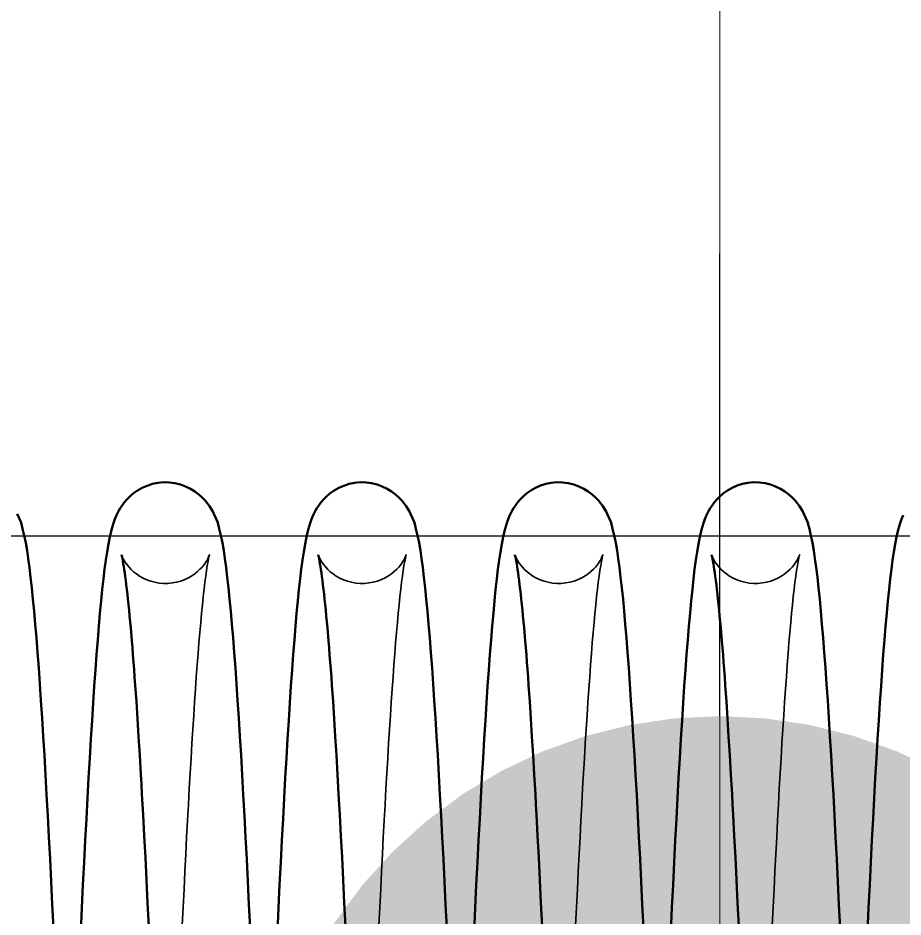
# Model space of a CAD drawing. Header units: millimetres. Extents: x 1448 to 104164, y -19509 to -89.
# Drawn here: x 52155 to 52226.7, y -3794.1 to -3721.2 of the extents above; entities that cross this region are included whole.
import ezdxf

# ---------------------------------------------------------------- set-up
doc = ezdxf.new("R2010")
doc.units = ezdxf.units.MM
doc.header["$LTSCALE"] = 60
doc.header["$MEASUREMENT"] = 0
doc.layers.get('0').update_dxf_attribs({"linetype": 'CONTINUOUS'})
doc.layers.add('가려진 것(ISO)', color=7, linetype='CONTINUOUS', lineweight=35)
doc.layers.add('가시적인 것(ISO)', color=7, linetype='CONTINUOUS', lineweight=50)
doc.styles.add('0T-OUT', font='H2GTRE.TTF')
doc.dimstyles.new('MAIN', dxfattribs={"dimtxt": 1.5, "dimasz": 0.5, "dimexe": 1, "dimexo": 2, "dimgap": 1, "dimtad": 1, "dimdec": 0, "dimdsep": 46, "dimlunit": 6, "dimtxsty": '0T-OUT', "dimblk": 'DOT', "dimcen": 2.5, "dimdle": 2, "dimclrd": 256, "dimclre": 256, "dimclrt": 3, "dimadec": 0, "dimazin": 0, "dimtfac": 1, "dimtdec": 0, "dimtix": 1, "dimtmove": 2, "dimatfit": 3, "dimldrblk": 'DOT', "dimfxl": 1, "dimtvp": 1, "dimtolj": 1, "dimtzin": 0, "dimlwd": 0, "dimlwe": 0, "dimarcsym": 0})

# ---------------------------------------------------------------- blocks, each defined once
blk = doc.blocks.new('토션스프링 3')
at = {"layer": '가려진 것(ISO)', "flags": 128}
for points in [[(21461826.073, -50952857.63), (21461826.079, -50952857.647), (21461826.1, -50952857.704), (21461826.143, -50952857.807), (21461826.222, -50952857.966), (21461826.279, -50952858.07), (21461826.352, -50952858.191), (21461826.444, -50952858.328), (21461826.559, -50952858.48), (21461826.698, -50952858.646), (21461826.865, -50952858.822), (21461827.06, -50952859.003), (21461827.286, -50952859.182), (21461827.54, -50952859.354), (21461827.82, -50952859.514), (21461828.122, -50952859.654), (21461828.444, -50952859.77), (21461828.781, -50952859.86), (21461829.13, -50952859.921), (21461829.484, -50952859.952), (21461829.84, -50952859.949), (21461830.195, -50952859.915), (21461830.543, -50952859.851), (21461830.879, -50952859.758), (21461831.198, -50952859.638), (21461831.498, -50952859.495), (21461831.776, -50952859.334), (21461832.026, -50952859.161), (21461832.247, -50952858.981), (21461832.44, -50952858.801), (21461832.604, -50952858.625), (21461832.741, -50952858.459), (21461832.852, -50952858.309), (21461832.941, -50952858.174), (21461833.012, -50952858.056), (21461833.068, -50952857.954), (21461833.111, -50952857.869), (21461833.168, -50952857.742), (21461833.198, -50952857.667), (21461833.209, -50952857.633), (21461833.209, -50952857.635), (21461833.2, -50952857.667), (21461833.185, -50952857.726), (21461833.165, -50952857.808), (21461833.143, -50952857.911), (21461833.092, -50952858.173), (21461833.033, -50952858.505), (21461832.971, -50952858.9), (21461832.906, -50952859.352), (21461832.84, -50952859.856), (21461832.773, -50952860.413), (21461832.704, -50952861.021), (21461832.635, -50952861.677), (21461832.566, -50952862.381), (21461832.496, -50952863.131), (21461832.425, -50952863.924), (21461832.355, -50952864.759), (21461832.284, -50952865.637), (21461832.214, -50952866.559), (21461832.143, -50952867.522), (21461832.072, -50952868.526), (21461832, -50952869.57), (21461831.929, -50952870.652), (21461831.858, -50952871.77), (21461831.786, -50952872.923), (21461831.715, -50952874.11), (21461831.644, -50952875.328), (21461831.573, -50952876.578), (21461831.501, -50952877.861), (21461831.43, -50952879.178), (21461831.359, -50952880.525), (21461831.287, -50952881.903), (21461831.215, -50952883.309), (21461831.144, -50952884.741), (21461831.072, -50952886.197), (21461831, -50952887.677)], [(21461842.02, -50952857.63), (21461842.025, -50952857.647), (21461842.047, -50952857.704), (21461842.09, -50952857.807), (21461842.169, -50952857.966), (21461842.226, -50952858.07), (21461842.299, -50952858.191), (21461842.391, -50952858.328), (21461842.505, -50952858.48), (21461842.645, -50952858.646), (21461842.812, -50952858.822), (21461843.007, -50952859.003), (21461843.233, -50952859.182), (21461843.487, -50952859.354), (21461843.767, -50952859.514), (21461844.069, -50952859.654), (21461844.391, -50952859.77), (21461844.728, -50952859.86), (21461845.077, -50952859.921), (21461845.431, -50952859.952), (21461845.787, -50952859.949), (21461846.142, -50952859.915), (21461846.49, -50952859.851), (21461846.825, -50952859.758), (21461847.145, -50952859.638), (21461847.445, -50952859.495), (21461847.722, -50952859.334), (21461847.973, -50952859.161), (21461848.194, -50952858.981), (21461848.387, -50952858.801), (21461848.551, -50952858.625), (21461848.688, -50952858.459), (21461848.799, -50952858.309), (21461848.888, -50952858.174), (21461848.959, -50952858.056), (21461849.015, -50952857.954), (21461849.058, -50952857.869), (21461849.115, -50952857.742), (21461849.145, -50952857.667), (21461849.156, -50952857.633), (21461849.156, -50952857.635), (21461849.147, -50952857.667), (21461849.132, -50952857.726), (21461849.112, -50952857.808), (21461849.09, -50952857.911), (21461849.039, -50952858.173), (21461848.98, -50952858.505), (21461848.918, -50952858.9), (21461848.853, -50952859.352), (21461848.787, -50952859.856), (21461848.719, -50952860.413), (21461848.651, -50952861.021), (21461848.582, -50952861.677), (21461848.512, -50952862.381), (21461848.442, -50952863.131), (21461848.372, -50952863.924), (21461848.302, -50952864.759), (21461848.231, -50952865.637), (21461848.16, -50952866.559), (21461848.09, -50952867.522), (21461848.018, -50952868.527), (21461847.947, -50952869.57), (21461847.876, -50952870.652), (21461847.805, -50952871.77), (21461847.733, -50952872.923), (21461847.662, -50952874.109), (21461847.591, -50952875.328), (21461847.519, -50952876.578), (21461847.448, -50952877.861), (21461847.377, -50952879.178), (21461847.305, -50952880.525), (21461847.234, -50952881.903), (21461847.162, -50952883.309), (21461847.091, -50952884.741), (21461847.019, -50952886.197), (21461846.947, -50952887.677)], [(21461857.967, -50952857.63), (21461857.972, -50952857.647), (21461857.993, -50952857.704), (21461858.037, -50952857.807), (21461858.115, -50952857.966), (21461858.173, -50952858.07), (21461858.246, -50952858.191), (21461858.338, -50952858.328), (21461858.452, -50952858.48), (21461858.592, -50952858.646), (21461858.758, -50952858.822), (21461858.954, -50952859.003), (21461859.18, -50952859.182), (21461859.434, -50952859.354), (21461859.714, -50952859.514), (21461860.016, -50952859.654), (21461860.338, -50952859.77), (21461860.675, -50952859.86), (21461861.024, -50952859.921), (21461861.378, -50952859.952), (21461861.734, -50952859.949), (21461862.089, -50952859.915), (21461862.437, -50952859.851), (21461862.772, -50952859.758), (21461863.092, -50952859.638), (21461863.392, -50952859.495), (21461863.669, -50952859.334), (21461863.92, -50952859.161), (21461864.141, -50952858.981), (21461864.334, -50952858.801), (21461864.498, -50952858.625), (21461864.635, -50952858.459), (21461864.746, -50952858.309), (21461864.835, -50952858.174), (21461864.906, -50952858.056), (21461864.961, -50952857.954), (21461865.005, -50952857.869), (21461865.062, -50952857.742), (21461865.091, -50952857.667), (21461865.103, -50952857.633), (21461865.103, -50952857.635), (21461865.094, -50952857.667), (21461865.079, -50952857.726), (21461865.059, -50952857.808), (21461865.037, -50952857.911), (21461864.985, -50952858.173), (21461864.927, -50952858.505), (21461864.864, -50952858.9), (21461864.799, -50952859.352), (21461864.733, -50952859.857), (21461864.666, -50952860.413), (21461864.598, -50952861.021), (21461864.529, -50952861.677), (21461864.459, -50952862.381), (21461864.389, -50952863.131), (21461864.319, -50952863.924), (21461864.248, -50952864.759), (21461864.178, -50952865.637), (21461864.107, -50952866.559), (21461864.036, -50952867.522), (21461863.965, -50952868.527), (21461863.894, -50952869.57), (21461863.823, -50952870.652), (21461863.751, -50952871.77), (21461863.68, -50952872.923), (21461863.609, -50952874.109), (21461863.537, -50952875.328), (21461863.466, -50952876.578), (21461863.395, -50952877.861), (21461863.324, -50952879.178), (21461863.252, -50952880.526), (21461863.181, -50952881.903), (21461863.109, -50952883.309), (21461863.037, -50952884.741), (21461862.966, -50952886.197), (21461862.894, -50952887.677)], [(21461873.913, -50952857.63), (21461873.919, -50952857.647), (21461873.94, -50952857.704), (21461873.984, -50952857.807), (21461874.062, -50952857.966), (21461874.12, -50952858.07), (21461874.193, -50952858.191), (21461874.285, -50952858.328), (21461874.399, -50952858.48), (21461874.538, -50952858.646), (21461874.705, -50952858.822), (21461874.901, -50952859.003), (21461875.127, -50952859.182), (21461875.381, -50952859.355), (21461875.661, -50952859.514), (21461875.963, -50952859.654), (21461876.285, -50952859.77), (21461876.622, -50952859.86), (21461876.971, -50952859.921), (21461877.325, -50952859.952), (21461877.681, -50952859.949), (21461878.036, -50952859.915), (21461878.384, -50952859.851), (21461878.719, -50952859.758), (21461879.038, -50952859.638), (21461879.339, -50952859.495), (21461879.616, -50952859.334), (21461879.867, -50952859.161), (21461880.088, -50952858.981), (21461880.28, -50952858.801), (21461880.445, -50952858.625), (21461880.581, -50952858.459), (21461880.692, -50952858.309), (21461880.782, -50952858.174), (21461880.853, -50952858.056), (21461880.908, -50952857.954), (21461880.951, -50952857.869), (21461881.009, -50952857.742), (21461881.038, -50952857.667), (21461881.05, -50952857.633), (21461881.05, -50952857.635), (21461881.041, -50952857.667), (21461881.025, -50952857.726), (21461881.006, -50952857.808), (21461880.984, -50952857.911), (21461880.932, -50952858.173), (21461880.874, -50952858.505), (21461880.811, -50952858.9), (21461880.746, -50952859.352), (21461880.68, -50952859.857), (21461880.613, -50952860.413), (21461880.545, -50952861.021), (21461880.476, -50952861.677), (21461880.406, -50952862.381), (21461880.336, -50952863.131), (21461880.266, -50952863.924), (21461880.195, -50952864.759), (21461880.125, -50952865.637), (21461880.054, -50952866.559), (21461879.983, -50952867.522), (21461879.912, -50952868.527), (21461879.841, -50952869.57), (21461879.77, -50952870.652), (21461879.698, -50952871.77), (21461879.627, -50952872.923), (21461879.556, -50952874.109), (21461879.484, -50952875.328), (21461879.413, -50952876.578), (21461879.342, -50952877.861), (21461879.271, -50952879.178), (21461879.199, -50952880.526), (21461879.128, -50952881.903), (21461879.056, -50952883.309), (21461878.984, -50952884.741), (21461878.913, -50952886.197), (21461878.841, -50952887.677)]]:
    blk.add_lwpolyline(points, dxfattribs=at)
at = {"layer": '가시적인 것(ISO)', "flags": 128}
for points in [[(21461817.627, -50952854.309), (21461817.789, -50952854.655), (21461817.905, -50952854.966), (21461817.99, -50952855.254), (21461818.058, -50952855.529), (21461818.188, -50952856.08), (21461818.307, -50952856.659), (21461818.414, -50952857.275), (21461818.514, -50952857.939), (21461818.611, -50952858.66), (21461818.707, -50952859.448), (21461818.803, -50952860.303), (21461818.897, -50952861.224), (21461818.991, -50952862.21), (21461819.085, -50952863.26), (21461819.178, -50952864.374), (21461819.27, -50952865.549), (21461819.362, -50952866.786), (21461819.454, -50952868.082), (21461819.546, -50952869.438), (21461819.637, -50952870.857), (21461819.729, -50952872.335), (21461819.821, -50952873.87), (21461819.913, -50952875.459), (21461820.005, -50952877.099), (21461820.097, -50952878.787), (21461820.189, -50952880.52), (21461820.28, -50952882.295), (21461820.372, -50952884.111), (21461820.463, -50952885.971), (21461820.555, -50952887.873)], [(21461822.768, -50952888.163), (21461822.86, -50952886.253), (21461822.951, -50952884.382), (21461823.043, -50952882.556), (21461823.134, -50952880.776), (21461823.226, -50952879.04), (21461823.317, -50952877.347), (21461823.409, -50952875.701), (21461823.501, -50952874.105), (21461823.593, -50952872.56), (21461823.686, -50952871.071), (21461823.778, -50952869.639), (21461823.87, -50952868.268), (21461823.962, -50952866.96), (21461824.054, -50952865.716), (21461824.146, -50952864.534), (21461824.239, -50952863.415), (21461824.332, -50952862.358), (21461824.425, -50952861.366), (21461824.519, -50952860.44), (21461824.613, -50952859.582), (21461824.707, -50952858.791), (21461824.803, -50952858.061), (21461824.903, -50952857.386), (21461825.011, -50952856.758), (21461825.129, -50952856.17), (21461825.26, -50952855.615), (21461825.423, -50952855.056), (21461825.532, -50952854.754), (21461825.669, -50952854.425), (21461825.754, -50952854.245), (21461825.855, -50952854.053), (21461825.976, -50952853.847), (21461826.121, -50952853.625), (21461826.296, -50952853.39), (21461826.505, -50952853.145), (21461826.754, -50952852.895), (21461827.046, -50952852.648), (21461827.378, -50952852.414), (21461827.746, -50952852.205), (21461828.15, -50952852.029), (21461828.58, -50952851.892), (21461829.029, -50952851.8), (21461829.489, -50952851.758), (21461829.953, -50952851.767), (21461830.411, -50952851.826), (21461830.853, -50952851.933), (21461831.275, -50952852.085), (21461831.668, -50952852.275), (21461832.026, -50952852.493), (21461832.343, -50952852.731), (21461832.619, -50952852.98), (21461832.853, -50952853.229), (21461833.051, -50952853.471), (21461833.215, -50952853.703), (21461833.352, -50952853.918), (21461833.471, -50952854.12), (21461833.573, -50952854.309), (21461833.735, -50952854.655), (21461833.851, -50952854.966), (21461833.937, -50952855.254), (21461834.005, -50952855.529), (21461834.135, -50952856.08), (21461834.253, -50952856.659), (21461834.361, -50952857.275), (21461834.461, -50952857.939), (21461834.558, -50952858.66), (21461834.654, -50952859.448), (21461834.75, -50952860.302), (21461834.844, -50952861.224), (21461834.938, -50952862.21), (21461835.032, -50952863.26), (21461835.124, -50952864.374), (21461835.217, -50952865.549), (21461835.309, -50952866.786), (21461835.401, -50952868.082), (21461835.492, -50952869.438), (21461835.584, -50952870.856), (21461835.676, -50952872.335), (21461835.768, -50952873.87), (21461835.86, -50952875.459), (21461835.952, -50952877.099), (21461836.044, -50952878.787), (21461836.136, -50952880.52), (21461836.227, -50952882.295), (21461836.318, -50952884.111), (21461836.41, -50952885.971), (21461836.502, -50952887.873)], [(21461838.715, -50952888.163), (21461838.807, -50952886.253), (21461838.898, -50952884.382), (21461838.99, -50952882.556), (21461839.081, -50952880.776), (21461839.173, -50952879.04), (21461839.264, -50952877.347), (21461839.356, -50952875.701), (21461839.448, -50952874.105), (21461839.54, -50952872.56), (21461839.632, -50952871.071), (21461839.725, -50952869.639), (21461839.817, -50952868.268), (21461839.909, -50952866.96), (21461840.001, -50952865.716), (21461840.093, -50952864.534), (21461840.185, -50952863.414), (21461840.278, -50952862.358), (21461840.372, -50952861.366), (21461840.466, -50952860.44), (21461840.56, -50952859.581), (21461840.654, -50952858.79), (21461840.75, -50952858.061), (21461840.85, -50952857.386), (21461840.958, -50952856.758), (21461841.076, -50952856.17), (21461841.207, -50952855.615), (21461841.37, -50952855.056), (21461841.479, -50952854.754), (21461841.616, -50952854.425), (21461841.701, -50952854.245), (21461841.802, -50952854.053), (21461841.923, -50952853.847), (21461842.068, -50952853.625), (21461842.243, -50952853.389), (21461842.452, -50952853.144), (21461842.701, -50952852.895), (21461842.993, -50952852.648), (21461843.325, -50952852.414), (21461843.694, -50952852.205), (21461844.097, -50952852.029), (21461844.528, -50952851.891), (21461844.977, -50952851.799), (21461845.436, -50952851.758), (21461845.9, -50952851.767), (21461846.358, -50952851.826), (21461846.8, -50952851.933), (21461847.222, -50952852.086), (21461847.615, -50952852.275), (21461847.973, -50952852.493), (21461848.29, -50952852.732), (21461848.566, -50952852.98), (21461848.8, -50952853.229), (21461848.998, -50952853.472), (21461849.162, -50952853.703), (21461849.299, -50952853.919), (21461849.418, -50952854.121), (21461849.52, -50952854.31), (21461849.681, -50952854.655), (21461849.798, -50952854.967), (21461849.884, -50952855.254), (21461849.952, -50952855.529), (21461850.081, -50952856.08), (21461850.2, -50952856.659), (21461850.307, -50952857.275), (21461850.408, -50952857.939), (21461850.504, -50952858.66), (21461850.601, -50952859.448), (21461850.696, -50952860.302), (21461850.791, -50952861.223), (21461850.885, -50952862.21), (21461850.978, -50952863.26), (21461851.071, -50952864.374), (21461851.164, -50952865.549), (21461851.256, -50952866.786), (21461851.348, -50952868.082), (21461851.439, -50952869.438), (21461851.531, -50952870.856), (21461851.623, -50952872.335), (21461851.715, -50952873.87), (21461851.807, -50952875.459), (21461851.899, -50952877.099), (21461851.991, -50952878.787), (21461852.083, -50952880.52), (21461852.174, -50952882.295), (21461852.265, -50952884.111), (21461852.357, -50952885.971), (21461852.448, -50952887.873)], [(21461854.662, -50952888.163), (21461854.753, -50952886.253), (21461854.845, -50952884.382), (21461854.937, -50952882.555), (21461855.028, -50952880.776), (21461855.119, -50952879.04), (21461855.211, -50952877.347), (21461855.303, -50952875.701), (21461855.395, -50952874.105), (21461855.487, -50952872.56), (21461855.579, -50952871.071), (21461855.671, -50952869.639), (21461855.763, -50952868.267), (21461855.856, -50952866.959), (21461855.948, -50952865.716), (21461856.04, -50952864.534), (21461856.132, -50952863.414), (21461856.225, -50952862.358), (21461856.319, -50952861.366), (21461856.413, -50952860.44), (21461856.507, -50952859.581), (21461856.601, -50952858.79), (21461856.696, -50952858.06), (21461856.797, -50952857.386), (21461856.904, -50952856.758), (21461857.023, -50952856.17), (21461857.154, -50952855.615), (21461857.317, -50952855.056), (21461857.426, -50952854.754), (21461857.563, -50952854.425), (21461857.648, -50952854.245), (21461857.749, -50952854.053), (21461857.869, -50952853.847), (21461858.015, -50952853.625), (21461858.19, -50952853.389), (21461858.399, -50952853.144), (21461858.648, -50952852.894), (21461858.94, -50952852.648), (21461859.272, -50952852.414), (21461859.641, -50952852.205), (21461860.044, -50952852.028), (21461860.475, -50952851.891), (21461860.924, -50952851.799), (21461861.383, -50952851.758), (21461861.847, -50952851.767), (21461862.305, -50952851.826), (21461862.748, -50952851.933), (21461863.169, -50952852.086), (21461863.562, -50952852.275), (21461863.92, -50952852.493), (21461864.237, -50952852.732), (21461864.513, -50952852.98), (21461864.747, -50952853.229), (21461864.945, -50952853.472), (21461865.109, -50952853.703), (21461865.246, -50952853.919), (21461865.364, -50952854.121), (21461865.466, -50952854.31), (21461865.628, -50952854.656), (21461865.745, -50952854.967), (21461865.83, -50952855.255), (21461865.899, -50952855.529), (21461866.028, -50952856.08), (21461866.147, -50952856.659), (21461866.254, -50952857.275), (21461866.354, -50952857.939), (21461866.451, -50952858.66), (21461866.548, -50952859.448), (21461866.643, -50952860.302), (21461866.738, -50952861.223), (21461866.832, -50952862.21), (21461866.925, -50952863.26), (21461867.018, -50952864.374), (21461867.111, -50952865.549), (21461867.203, -50952866.786), (21461867.294, -50952868.082), (21461867.386, -50952869.438), (21461867.478, -50952870.856), (21461867.57, -50952872.334), (21461867.662, -50952873.87), (21461867.754, -50952875.459), (21461867.846, -50952877.099), (21461867.938, -50952878.787), (21461868.029, -50952880.52), (21461868.121, -50952882.295), (21461868.212, -50952884.111), (21461868.304, -50952885.971), (21461868.395, -50952887.873)], [(21461870.608, -50952888.163), (21461870.7, -50952886.253), (21461870.792, -50952884.382), (21461870.883, -50952882.555), (21461870.975, -50952880.775), (21461871.066, -50952879.039), (21461871.158, -50952877.347), (21461871.25, -50952875.701), (21461871.342, -50952874.105), (21461871.434, -50952872.56), (21461871.526, -50952871.071), (21461871.618, -50952869.639), (21461871.71, -50952868.267), (21461871.802, -50952866.959), (21461871.894, -50952865.715), (21461871.987, -50952864.534), (21461872.079, -50952863.414), (21461872.172, -50952862.358), (21461872.266, -50952861.366), (21461872.36, -50952860.439), (21461872.454, -50952859.58), (21461872.548, -50952858.789), (21461872.643, -50952858.06), (21461872.744, -50952857.385), (21461872.851, -50952856.758), (21461872.969, -50952856.17), (21461873.101, -50952855.615), (21461873.264, -50952855.056), (21461873.373, -50952854.754), (21461873.51, -50952854.425), (21461873.595, -50952854.245), (21461873.696, -50952854.053), (21461873.816, -50952853.847), (21461873.961, -50952853.625), (21461874.137, -50952853.389), (21461874.346, -50952853.144), (21461874.595, -50952852.894), (21461874.887, -50952852.647), (21461875.219, -50952852.414), (21461875.588, -50952852.205), (21461875.991, -50952852.028), (21461876.422, -50952851.891), (21461876.871, -50952851.799), (21461877.331, -50952851.758), (21461877.794, -50952851.767), (21461878.253, -50952851.826), (21461878.695, -50952851.933), (21461879.116, -50952852.086), (21461879.51, -50952852.275), (21461879.867, -50952852.494), (21461880.184, -50952852.732), (21461880.46, -50952852.981), (21461880.695, -50952853.229), (21461880.892, -50952853.472), (21461881.056, -50952853.703), (21461881.192, -50952853.919), (21461881.31, -50952854.121), (21461881.412, -50952854.31), (21461881.574, -50952854.656), (21461881.691, -50952854.967), (21461881.777, -50952855.255), (21461881.846, -50952855.529), (21461881.975, -50952856.08), (21461882.094, -50952856.659), (21461882.201, -50952857.275), (21461882.301, -50952857.939), (21461882.398, -50952858.66), (21461882.495, -50952859.448), (21461882.59, -50952860.302), (21461882.685, -50952861.223), (21461882.779, -50952862.209), (21461882.872, -50952863.26), (21461882.965, -50952864.373), (21461883.057, -50952865.549), (21461883.149, -50952866.786), (21461883.241, -50952868.082), (21461883.333, -50952869.438), (21461883.425, -50952870.856), (21461883.517, -50952872.334), (21461883.609, -50952873.869), (21461883.701, -50952875.459), (21461883.793, -50952877.099), (21461883.885, -50952878.787), (21461883.976, -50952880.52), (21461884.068, -50952882.295), (21461884.159, -50952884.111), (21461884.25, -50952885.971), (21461884.342, -50952887.873)], [(21461886.555, -50952888.163), (21461886.647, -50952886.253), (21461886.739, -50952884.382), (21461886.83, -50952882.555), (21461886.922, -50952880.775), (21461887.013, -50952879.039), (21461887.105, -50952877.347), (21461887.197, -50952875.701), (21461887.289, -50952874.105), (21461887.381, -50952872.56), (21461887.473, -50952871.071), (21461887.565, -50952869.639), (21461887.657, -50952868.267), (21461887.749, -50952866.959), (21461887.841, -50952865.715), (21461887.934, -50952864.533), (21461888.026, -50952863.414), (21461888.119, -50952862.357), (21461888.213, -50952861.366), (21461888.307, -50952860.439), (21461888.401, -50952859.58), (21461888.495, -50952858.789), (21461888.59, -50952858.06), (21461888.69, -50952857.385), (21461888.798, -50952856.758), (21461888.916, -50952856.17), (21461889.048, -50952855.614), (21461889.211, -50952855.055), (21461889.32, -50952854.754), (21461889.457, -50952854.425)], [(21461828.285, -50952887.73), (21461828.194, -50952885.839), (21461828.102, -50952883.986), (21461828.01, -50952882.176), (21461827.919, -50952880.412), (21461827.827, -50952878.697), (21461827.782, -50952877.86), (21461827.736, -50952877.037), (21461827.691, -50952876.226), (21461827.645, -50952875.427), (21461827.554, -50952873.869), (21461827.462, -50952872.363), (21461827.371, -50952870.914), (21461827.28, -50952869.524), (21461827.188, -50952868.197), (21461827.143, -50952867.558), (21461827.098, -50952866.935), (21461827.052, -50952866.329), (21461827.007, -50952865.741), (21461826.962, -50952865.171), (21461826.917, -50952864.618), (21461826.826, -50952863.564), (21461826.78, -50952863.061), (21461826.734, -50952862.576), (21461826.689, -50952862.109), (21461826.643, -50952861.661), (21461826.598, -50952861.232), (21461826.553, -50952860.823), (21461826.508, -50952860.435), (21461826.464, -50952860.068), (21461826.422, -50952859.723), (21461826.38, -50952859.401), (21461826.339, -50952859.102), (21461826.299, -50952858.827), (21461826.26, -50952858.576), (21461826.224, -50952858.351), (21461826.188, -50952858.151), (21461826.154, -50952857.978), (21461826.123, -50952857.834), (21461826.097, -50952857.724), (21461826.079, -50952857.654), (21461826.073, -50952857.63)], [(21461844.232, -50952887.73), (21461844.14, -50952885.838), (21461844.049, -50952883.985), (21461843.957, -50952882.175), (21461843.866, -50952880.411), (21461843.774, -50952878.697), (21461843.729, -50952877.86), (21461843.683, -50952877.036), (21461843.592, -50952875.427), (21461843.501, -50952873.868), (21461843.409, -50952872.363), (21461843.318, -50952870.914), (21461843.226, -50952869.524), (21461843.135, -50952868.196), (21461843.09, -50952867.557), (21461843.044, -50952866.934), (21461842.999, -50952866.329), (21461842.954, -50952865.741), (21461842.909, -50952865.17), (21461842.864, -50952864.618), (21461842.773, -50952863.564), (21461842.727, -50952863.061), (21461842.681, -50952862.576), (21461842.636, -50952862.109), (21461842.59, -50952861.661), (21461842.544, -50952861.232), (21461842.5, -50952860.823), (21461842.455, -50952860.435), (21461842.412, -50952860.068), (21461842.369, -50952859.723), (21461842.327, -50952859.401), (21461842.286, -50952859.102), (21461842.246, -50952858.827), (21461842.207, -50952858.576), (21461842.17, -50952858.351), (21461842.135, -50952858.151), (21461842.101, -50952857.978), (21461842.07, -50952857.834), (21461842.044, -50952857.724), (21461842.026, -50952857.654), (21461842.02, -50952857.63)], [(21461860.179, -50952887.729), (21461860.087, -50952885.838), (21461859.996, -50952883.985), (21461859.904, -50952882.175), (21461859.812, -50952880.411), (21461859.721, -50952878.697), (21461859.675, -50952877.86), (21461859.63, -50952877.036), (21461859.539, -50952875.427), (21461859.447, -50952873.868), (21461859.356, -50952872.362), (21461859.265, -50952870.913), (21461859.173, -50952869.523), (21461859.082, -50952868.196), (21461859.037, -50952867.557), (21461858.991, -50952866.934), (21461858.946, -50952866.328), (21461858.901, -50952865.74), (21461858.856, -50952865.17), (21461858.811, -50952864.618), (21461858.72, -50952863.563), (21461858.674, -50952863.061), (21461858.628, -50952862.576), (21461858.582, -50952862.109), (21461858.537, -50952861.661), (21461858.491, -50952861.232), (21461858.447, -50952860.823), (21461858.402, -50952860.435), (21461858.358, -50952860.068), (21461858.316, -50952859.724), (21461858.274, -50952859.401), (21461858.233, -50952859.102), (21461858.193, -50952858.827), (21461858.155, -50952858.577), (21461858.117, -50952858.351), (21461858.082, -50952858.151), (21461858.048, -50952857.978), (21461858.017, -50952857.834), (21461857.991, -50952857.724), (21461857.973, -50952857.654), (21461857.967, -50952857.63)], [(21461876.126, -50952887.729), (21461876.034, -50952885.837), (21461875.942, -50952883.984), (21461875.851, -50952882.174), (21461875.759, -50952880.41), (21461875.668, -50952878.697), (21461875.622, -50952877.859), (21461875.577, -50952877.036), (21461875.486, -50952875.427), (21461875.394, -50952873.868), (21461875.303, -50952872.362), (21461875.211, -50952870.913), (21461875.12, -50952869.523), (21461875.029, -50952868.196), (21461874.983, -50952867.556), (21461874.938, -50952866.934), (21461874.893, -50952866.328), (21461874.847, -50952865.74), (21461874.802, -50952865.17), (21461874.757, -50952864.618), (21461874.667, -50952863.563), (21461874.621, -50952863.06), (21461874.575, -50952862.575), (21461874.529, -50952862.109), (21461874.484, -50952861.661), (21461874.438, -50952861.232), (21461874.393, -50952860.823), (21461874.349, -50952860.435), (21461874.306, -50952860.069), (21461874.263, -50952859.724), (21461874.221, -50952859.402), (21461874.18, -50952859.103), (21461874.14, -50952858.828), (21461874.101, -50952858.577), (21461874.064, -50952858.351), (21461874.029, -50952858.152), (21461873.995, -50952857.978), (21461873.963, -50952857.834), (21461873.938, -50952857.724), (21461873.92, -50952857.654), (21461873.913, -50952857.63)]]:
    blk.add_lwpolyline(points, dxfattribs=at)
blk = doc.blocks.new('토션스프링1234')
blk.add_blockref('토션스프링 3', (188.103, -4314.906))
blk = doc.blocks.new('_Dot')
at = {"color": 0, "linetype": 'ByBlock', "lineweight": -2}
blk.add_line((-0.5, 0), (-1, 0), dxfattribs=at)
at = {"color": 0, "linetype": 'ByBlock', "const_width": 0.5}
blk.add_lwpolyline([(-0.25, 0, 1), (0.25, 0, 1)], format="xyb", close=True, dxfattribs=at)

msp = doc.modelspace()

# ---------------------------------------------------------------- linework, layer by layer
at = {"color": 3}
msp.add_line((51099.315, -3763.182), (60099.315, -3763.182), dxfattribs=at)

# ---------------------------------------------------------------- block references
msp.add_blockref('토션스프링1234', (-21409850.809, 50953407.828))

# ---------------------------------------------------------------- leaders
msp.add_leader([(52211.878, -3815.284), (52211.878, -3277.702), (52275.935, -3277.702)], dimstyle='MAIN', override={"dimscale": 30, "dimasz": 2.5, "dimtad": 0, "dimclrd": 1})

doc.saveas('drawing.dxf')
